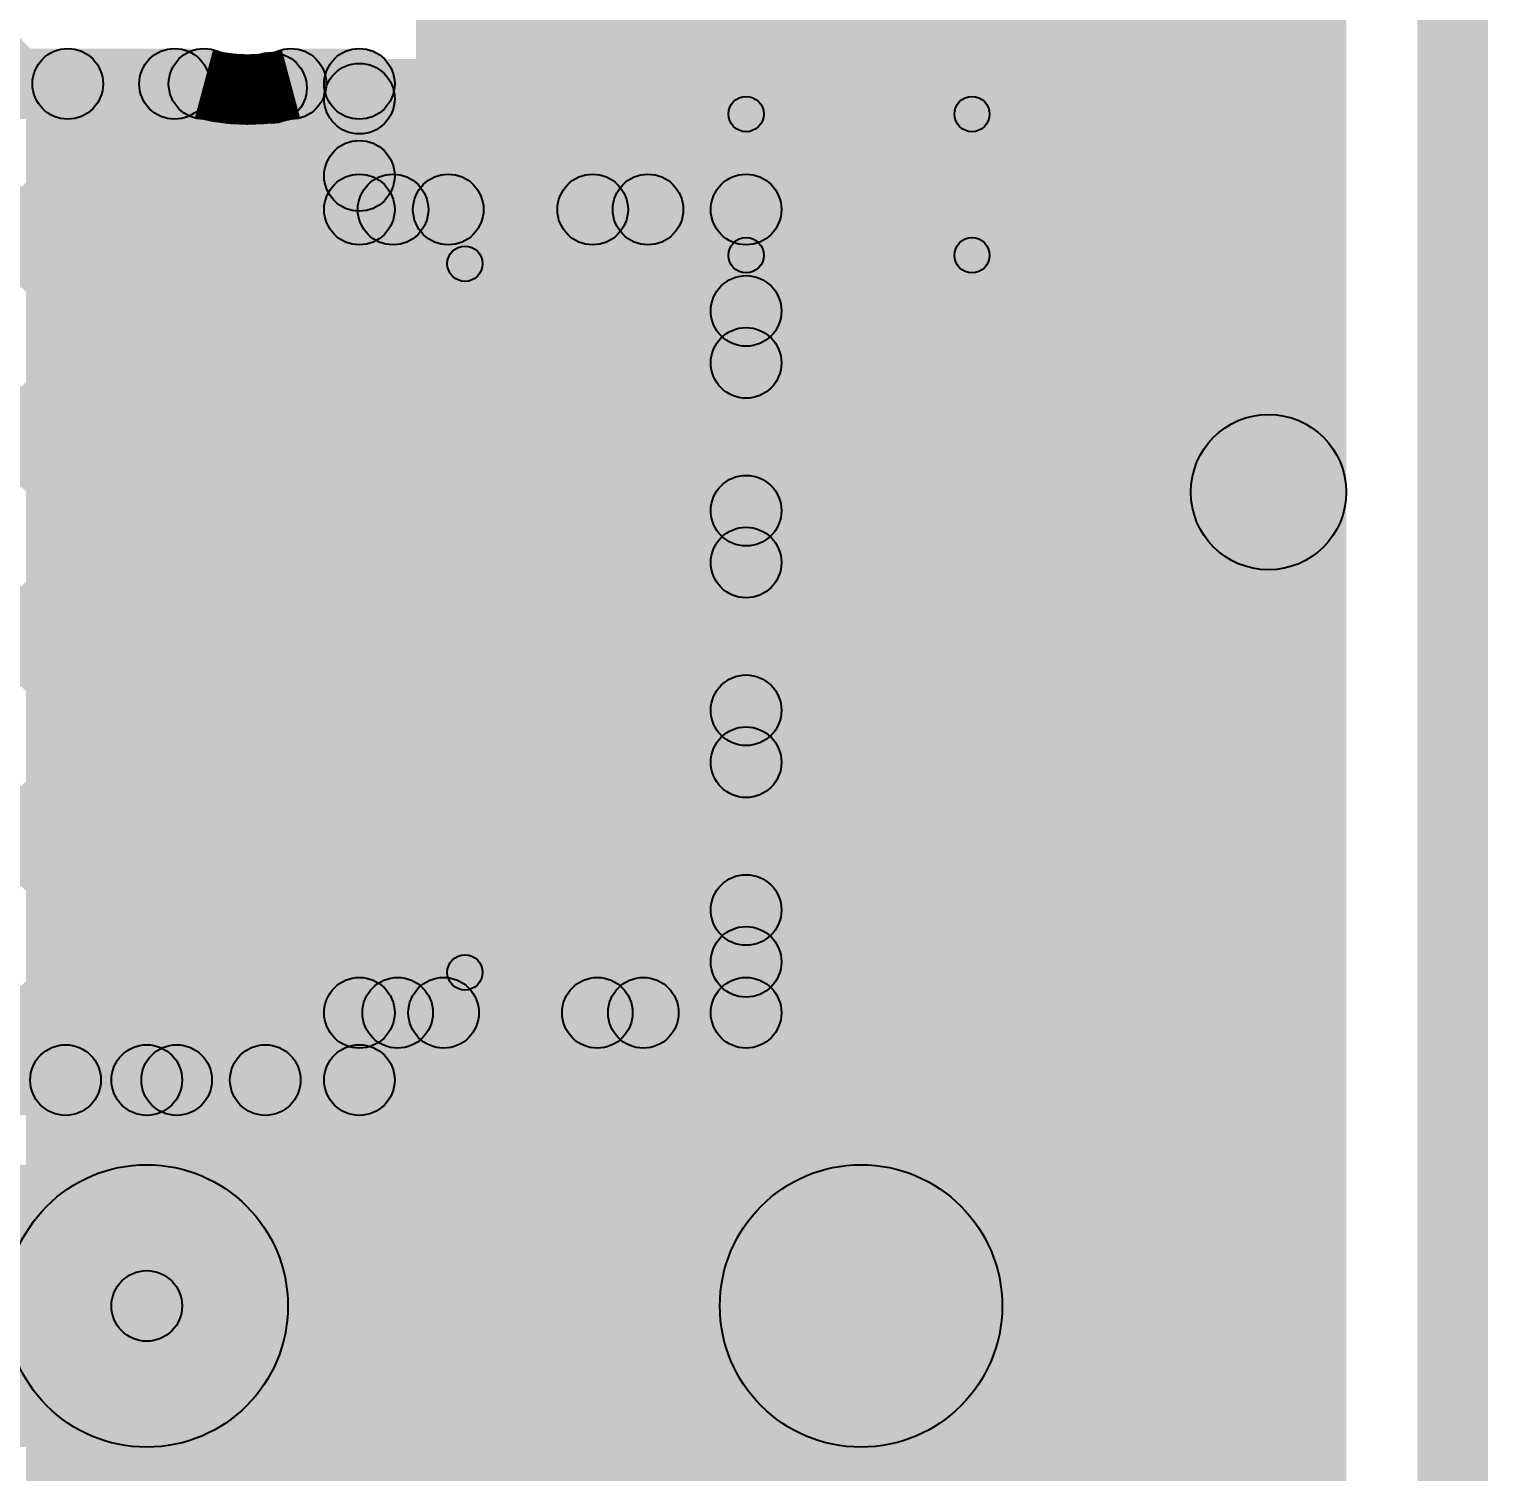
# Model space of a CAD drawing. Header units: millimetres. Extents: x -0.22 to 4.11, y -0.25 to 2.01.
# Drawn here: x 3.693 to 3.8996, y 0.2512 to 0.4556 of the extents above; entities that cross this region are included whole.
import ezdxf

# ---------------------------------------------------------------- set-up
doc = ezdxf.new("R2010")
doc.units = ezdxf.units.MM
doc.header["$MEASUREMENT"] = 0
for name, color, linetype in [('BottomLayer', 5, 'Continuous'), ('BottomOverlay', 54, 'Continuous'), ('BottomPaste', 16, 'Continuous'), ('BottomSolder', 6, 'Continuous'), ('Mechanical2', 216, 'Continuous'), ('TopLayer', 1, 'Continuous'), ('TopOverlay', 2, 'Continuous'), ('TopPaste', 8, 'Continuous'), ('TopSolder', 216, 'Continuous'), ('ViaHoleLayer', 16, 'Continuous')]:
    doc.layers.add(name, color=color, linetype=linetype)

# ---------------------------------------------------------------- blocks, each defined once
blk = doc.blocks.new('TS_1103S_C_C_3')
at = {"layer": 'TopLayer'}
for points in [[(-0.35433, 0.12795), (-0.23622, 0.12795), (-0.23622, 0.0689), (-0.35433, 0.0689)], [(-0.35433, -0.0689), (-0.23622, -0.0689), (-0.23622, -0.12795), (-0.35433, -0.12795)]]:
    blk.add_hatch(color=1, dxfattribs=at).paths.add_polyline_path(points)
at = {"layer": 'TopOverlay'}
h = blk.add_hatch(color=2, dxfattribs=at)
edge = h.paths.add_edge_path()
edge.add_arc((-0.23917, 0.05118), 0.0025, 0, 360)
blk.add_hatch(color=2, dxfattribs=at).paths.add_polyline_path([(-0.24167, 0.05118), (-0.23667, 0.05118), (-0.23667, -0.04921), (-0.24167, -0.04921)])
h = blk.add_hatch(color=2, dxfattribs=at)
edge = h.paths.add_edge_path()
edge.add_arc((-0.23917, -0.04921), 0.0025, 0, 360)
at = {"layer": 'TopPaste'}
for points in [[(-0.35433, 0.12795), (-0.23622, 0.12795), (-0.23622, 0.0689), (-0.35433, 0.0689)], [(-0.35433, -0.0689), (-0.23622, -0.0689), (-0.23622, -0.12795), (-0.35433, -0.12795)]]:
    blk.add_hatch(color=8, dxfattribs=at).paths.add_polyline_path(points)
at = {"layer": 'TopSolder'}
for points in [[(-0.35833, 0.13195), (-0.23222, 0.13195), (-0.23222, 0.0649), (-0.35833, 0.0649)], [(-0.35833, -0.0649), (-0.23222, -0.0649), (-0.23222, -0.13195), (-0.35833, -0.13195)]]:
    blk.add_hatch(color=216, dxfattribs=at).paths.add_polyline_path(points)
at = {"layer": 'TopOverlay'}
for centre in [(-0.23917, 0.05118), (-0.23917, -0.04921)]:
    blk.add_circle(centre, 0.0025, dxfattribs=at)
blk = doc.blocks.new('C___0402_B_18')
at = {"layer": 'BottomLayer'}
for points in [[(-0.0095, 0.0125), (-0.0095, -0.0125), (-0.0275, -0.0125), (-0.0275, 0.0125)], [(0.0275, 0.0125), (0.0275, -0.0125), (0.0095, -0.0125), (0.0095, 0.0125)]]:
    blk.add_hatch(color=5, dxfattribs=at).paths.add_polyline_path(points)
at = {"layer": 'BottomOverlay'}
h = blk.add_hatch(color=54, dxfattribs=at)
edge = h.paths.add_edge_path()
edge.add_arc((-0.031, 0.016), 0.0025, 0, 360)
h = blk.add_hatch(color=54, dxfattribs=at)
edge = h.paths.add_edge_path()
edge.add_arc((-0.031, 0.016), 0.0025, 0, 360)
for points in [[(-0.011, 0.0185), (-0.011, 0.0135), (-0.031, 0.0135), (-0.031, 0.0185)], [(0.031, 0.0185), (0.031, 0.0135), (0.011, 0.0135), (0.011, 0.0185)], [(-0.0285, -0.016), (-0.0335, -0.016), (-0.0335, 0.016), (-0.0285, 0.016)], [(0.0335, -0.016), (0.0285, -0.016), (0.0285, 0.016), (0.0335, 0.016)], [(-0.011, -0.0135), (-0.011, -0.0185), (-0.031, -0.0185), (-0.031, -0.0135)], [(0.031, -0.0135), (0.031, -0.0185), (0.011, -0.0185), (0.011, -0.0135)]]:
    blk.add_hatch(color=54, dxfattribs=at).paths.add_polyline_path(points)
h = blk.add_hatch(color=54, dxfattribs=at)
edge = h.paths.add_edge_path()
edge.add_arc((-0.011, 0.016), 0.0025, 0, 360)
h = blk.add_hatch(color=54, dxfattribs=at)
edge = h.paths.add_edge_path()
edge.add_arc((0.011, 0.016), 0.0025, 0, 360)
h = blk.add_hatch(color=54, dxfattribs=at)
edge = h.paths.add_edge_path()
edge.add_arc((0.031, 0.016), 0.0025, 0, 360)
h = blk.add_hatch(color=54, dxfattribs=at)
edge = h.paths.add_edge_path()
edge.add_arc((0.031, 0.016), 0.0025, 0, 360)
h = blk.add_hatch(color=54, dxfattribs=at)
edge = h.paths.add_edge_path()
edge.add_arc((-0.031, -0.016), 0.0025, 0, 360)
h = blk.add_hatch(color=54, dxfattribs=at)
edge = h.paths.add_edge_path()
edge.add_arc((-0.031, -0.016), 0.0025, 0, 360)
h = blk.add_hatch(color=54, dxfattribs=at)
edge = h.paths.add_edge_path()
edge.add_arc((-0.011, -0.016), 0.0025, 0, 360)
h = blk.add_hatch(color=54, dxfattribs=at)
edge = h.paths.add_edge_path()
edge.add_arc((0.011, -0.016), 0.0025, 0, 360)
h = blk.add_hatch(color=54, dxfattribs=at)
edge = h.paths.add_edge_path()
edge.add_arc((0.031, -0.016), 0.0025, 0, 360)
h = blk.add_hatch(color=54, dxfattribs=at)
edge = h.paths.add_edge_path()
edge.add_arc((0.031, -0.016), 0.0025, 0, 360)
at = {"layer": 'BottomPaste'}
for points in [[(-0.0095, 0.0125), (-0.0095, -0.0125), (-0.0275, -0.0125), (-0.0275, 0.0125)], [(0.0275, 0.0125), (0.0275, -0.0125), (0.0095, -0.0125), (0.0095, 0.0125)]]:
    blk.add_hatch(color=16, dxfattribs=at).paths.add_polyline_path(points)
at = {"layer": 'BottomSolder'}
for points in [[(-0.00714, 0.01486), (-0.00714, -0.01486), (-0.02986, -0.01486), (-0.02986, 0.01486)], [(0.02986, 0.01486), (0.02986, -0.01486), (0.00714, -0.01486), (0.00714, 0.01486)]]:
    blk.add_hatch(color=6, dxfattribs=at).paths.add_polyline_path(points)
at = {"layer": 'BottomOverlay'}
for centre in [(-0.031, 0.016), (-0.031, 0.016), (-0.011, 0.016), (0.011, 0.016), (0.031, 0.016), (0.031, 0.016), (-0.031, -0.016), (-0.031, -0.016), (-0.011, -0.016), (0.011, -0.016), (0.031, -0.016), (0.031, -0.016)]:
    blk.add_circle(centre, 0.0025, dxfattribs=at)

msp = doc.modelspace()

# ---------------------------------------------------------------- hatches: boundary and pattern name
at = {"layer": 'BottomLayer'}
for points in [[(3.87953, 0.38998), (3.85753, 0.38998), (3.85753, 1.41635), (3.87953, 1.41635)], [(3.69253, 0.23242), (3.87953, 0.23242), (3.87953, 0.45132), (3.69253, 0.45132)], [(3.68782, 0.2697), (3.68782, 0.2797), (3.70963, 0.2797), (3.70963, 0.2697)], [(3.68782, 0.2697), (3.68782, 0.2797), (3.70963, 0.2797), (3.70963, 0.2697)]]:
    msp.add_hatch(color=5, dxfattribs=at).paths.add_polyline_path(points)
h = msp.add_hatch(color=5, dxfattribs=at)
edge = h.paths.add_edge_path()
edge.add_arc((3.86853, 0.38998), 0.011, 0, 360)
h = msp.add_hatch(color=5, dxfattribs=at)
edge = h.paths.add_edge_path()
edge.add_arc((3.70963, 0.2747), 0.01181, 0, 360)
h = msp.add_hatch(color=5, dxfattribs=at)
edge = h.paths.add_edge_path()
edge.add_arc((3.70963, 0.2747), 0.005, 0, 360)
h = msp.add_hatch(color=5, dxfattribs=at)
edge = h.paths.add_edge_path()
edge.add_arc((3.70963, 0.2747), 0.005, 0, 360)
at = {"layer": 'Mechanical2'}
msp.add_hatch(color=216, dxfattribs=at).paths.add_polyline_path([(3.8996, -0.08587), (3.8896, -0.08587), (3.8896, 1.84326), (3.8996, 1.84326)])
at = {"layer": 'TopLayer'}
for points in [[(3.35461, 0.64315), (3.36169, 0.65022), (3.70167, 0.31024), (3.6946, 0.30317)], [(3.35461, 0.64315), (3.36169, 0.65022), (3.70167, 0.31024), (3.6946, 0.30317)], [(3.3829, 0.64315), (3.38997, 0.65022), (3.72995, 0.31024), (3.72288, 0.30317)], [(3.3829, 0.64315), (3.38997, 0.65022), (3.72995, 0.31024), (3.72288, 0.30317)], [(3.41118, 0.64315), (3.41825, 0.65022), (3.74871, 0.31977), (3.74164, 0.31269)], [(3.41118, 0.64315), (3.41825, 0.65022), (3.74871, 0.31977), (3.74164, 0.31269)], [(3.64621, 0.44282), (3.64621, 0.45282), (3.71773, 0.45282), (3.71773, 0.44282)], [(3.64621, 0.44282), (3.64621, 0.45282), (3.71773, 0.45282), (3.71773, 0.44282)], [(3.73006, 0.44282), (3.73006, 0.45282), (3.73975, 0.45282), (3.73975, 0.44282)], [(3.73006, 0.44282), (3.73006, 0.45282), (3.73975, 0.45282), (3.73975, 0.44282)], [(3.60534, 0.33252), (3.59827, 0.33959), (3.71003, 0.45135), (3.7171, 0.44428)], [(3.60534, 0.33252), (3.59827, 0.33959), (3.71003, 0.45135), (3.7171, 0.44428)], [(3.63782, 0.4448), (3.64489, 0.45187), (3.77699, 0.31977), (3.76992, 0.31269)], [(3.63782, 0.4448), (3.64489, 0.45187), (3.77699, 0.31977), (3.76992, 0.31269)], [(3.66662, 0.44428), (3.67369, 0.45135), (3.79807, 0.32698), (3.791, 0.3199)], [(3.66662, 0.44428), (3.67369, 0.45135), (3.79807, 0.32698), (3.791, 0.3199)], [(3.6949, 0.44428), (3.70198, 0.45135), (3.79807, 0.35526), (3.791, 0.34819)], [(3.6949, 0.44428), (3.70198, 0.45135), (3.79807, 0.35526), (3.791, 0.34819)], [(3.72376, 0.44371), (3.73083, 0.45078), (3.74329, 0.43832), (3.73622, 0.43125)], [(3.72376, 0.44371), (3.73083, 0.45078), (3.74329, 0.43832), (3.73622, 0.43125)], [(3.61949, 0.31838), (3.61242, 0.32545), (3.73622, 0.44926), (3.74329, 0.44218)], [(3.61949, 0.31838), (3.61242, 0.32545), (3.73622, 0.44926), (3.74329, 0.44218)], [(3.74475, 0.43002), (3.73475, 0.43002), (3.73475, 0.44782), (3.74475, 0.44782)], [(3.74475, 0.43002), (3.73475, 0.43002), (3.73475, 0.44782), (3.74475, 0.44782)], [(3.73622, 0.43125), (3.74329, 0.43832), (3.74805, 0.43356), (3.74098, 0.42649)], [(3.73622, 0.43125), (3.74329, 0.43832), (3.74805, 0.43356), (3.74098, 0.42649)], [(3.73975, 0.42502), (3.73975, 0.43502), (3.79453, 0.43502), (3.79453, 0.42502)], [(3.73975, 0.42502), (3.73975, 0.43502), (3.79453, 0.43502), (3.79453, 0.42502)], [(3.63363, 0.30424), (3.62656, 0.31131), (3.74881, 0.43356), (3.75588, 0.42649)], [(3.63363, 0.30424), (3.62656, 0.31131), (3.74881, 0.43356), (3.75588, 0.42649)], [(3.66084, 0.30317), (3.65377, 0.31024), (3.77709, 0.43356), (3.78416, 0.42649)], [(3.66084, 0.30317), (3.65377, 0.31024), (3.77709, 0.43356), (3.78416, 0.42649)], [(3.74098, 0.42649), (3.74805, 0.43356), (3.79807, 0.38354), (3.791, 0.37647)], [(3.74098, 0.42649), (3.74805, 0.43356), (3.79807, 0.38354), (3.791, 0.37647)], [(3.76926, 0.42649), (3.77634, 0.43356), (3.79807, 0.41183), (3.791, 0.40476)], [(3.76926, 0.42649), (3.77634, 0.43356), (3.79807, 0.41183), (3.791, 0.40476)], [(3.79953, 0.31623), (3.78953, 0.31623), (3.78953, 0.43002), (3.79953, 0.43002)], [(3.79953, 0.31623), (3.78953, 0.31623), (3.78953, 0.43002), (3.79953, 0.43002)], [(3.68912, 0.30317), (3.68205, 0.31024), (3.791, 0.41918), (3.79807, 0.41211)], [(3.68912, 0.30317), (3.68205, 0.31024), (3.791, 0.41918), (3.79807, 0.41211)], [(3.71741, 0.30317), (3.71034, 0.31024), (3.791, 0.3909), (3.79807, 0.38383)], [(3.71741, 0.30317), (3.71034, 0.31024), (3.791, 0.3909), (3.79807, 0.38383)], [(3.75522, 0.31269), (3.74815, 0.31977), (3.791, 0.36261), (3.79807, 0.35554)], [(3.75522, 0.31269), (3.74815, 0.31977), (3.791, 0.36261), (3.79807, 0.35554)], [(3.7835, 0.31269), (3.77643, 0.31977), (3.791, 0.33433), (3.79807, 0.32726)], [(3.7835, 0.31269), (3.77643, 0.31977), (3.791, 0.33433), (3.79807, 0.32726)], [(3.73975, 0.31123), (3.73975, 0.32123), (3.79453, 0.32123), (3.79453, 0.31123)], [(3.73975, 0.31123), (3.73975, 0.32123), (3.79453, 0.32123), (3.79453, 0.31123)], [(3.74475, 0.3067), (3.73475, 0.3067), (3.73475, 0.31623), (3.74475, 0.31623)], [(3.74475, 0.3067), (3.73475, 0.3067), (3.73475, 0.31623), (3.74475, 0.31623)], [(3.63117, 0.3017), (3.63117, 0.3117), (3.70963, 0.3117), (3.70963, 0.3017)], [(3.63117, 0.3017), (3.63117, 0.3117), (3.70963, 0.3117), (3.70963, 0.3017)], [(3.70963, 0.3017), (3.70963, 0.3117), (3.73975, 0.3117), (3.73975, 0.3017)], [(3.70963, 0.3017), (3.70963, 0.3117), (3.73975, 0.3117), (3.73975, 0.3017)], [(3.61791, 0.2547), (3.61791, 0.2947), (3.70963, 0.2947), (3.70963, 0.2547)], [(3.70963, 0.2547), (3.70963, 0.2947), (3.81081, 0.2947), (3.81081, 0.2547)]]:
    msp.add_hatch(color=1, dxfattribs=at).paths.add_polyline_path(points)
h = msp.add_hatch(color=1, dxfattribs=at)
edge = h.paths.add_edge_path()
edge.add_arc((3.69844, 0.44782), 0.005, 0, 360)
h = msp.add_hatch(color=1, dxfattribs=at)
edge = h.paths.add_edge_path()
edge.add_arc((3.69844, 0.44782), 0.005, 0, 360)
h = msp.add_hatch(color=1, dxfattribs=at)
edge = h.paths.add_edge_path()
edge.add_arc((3.71357, 0.44782), 0.005, 0, 360)
h = msp.add_hatch(color=1, dxfattribs=at)
edge = h.paths.add_edge_path()
edge.add_arc((3.71357, 0.44782), 0.005, 0, 360)
h = msp.add_hatch(color=1, dxfattribs=at)
edge = h.paths.add_edge_path()
edge.add_arc((3.71773, 0.44782), 0.005, 0, 360)
h = msp.add_hatch(color=1, dxfattribs=at)
edge = h.paths.add_edge_path()
edge.add_arc((3.71773, 0.44782), 0.005, 0, 360)
h = msp.add_hatch(color=1, dxfattribs=at)
edge = h.paths.add_edge_path()
edge.add_arc((3.71773, 0.44782), 0.005, 0, 360)
h = msp.add_hatch(color=1, dxfattribs=at)
edge = h.paths.add_edge_path()
edge.add_arc((3.71773, 0.44782), 0.005, 0, 360)
h = msp.add_hatch(color=1, dxfattribs=at)
edge = h.paths.add_edge_path()
edge.add_arc((3.73006, 0.44782), 0.005, 0, 360)
h = msp.add_hatch(color=1, dxfattribs=at)
edge = h.paths.add_edge_path()
edge.add_arc((3.73006, 0.44782), 0.005, 0, 360)
h = msp.add_hatch(color=1, dxfattribs=at)
edge = h.paths.add_edge_path()
edge.add_arc((3.73006, 0.44782), 0.005, 0, 360)
h = msp.add_hatch(color=1, dxfattribs=at)
edge = h.paths.add_edge_path()
edge.add_arc((3.73006, 0.44782), 0.005, 0, 360)
h = msp.add_hatch(color=1, dxfattribs=at)
edge = h.paths.add_edge_path()
edge.add_arc((3.73975, 0.44782), 0.005, 0, 360)
h = msp.add_hatch(color=1, dxfattribs=at)
edge = h.paths.add_edge_path()
edge.add_arc((3.73975, 0.44782), 0.005, 0, 360)
h = msp.add_hatch(color=1, dxfattribs=at)
edge = h.paths.add_edge_path()
edge.add_arc((3.73975, 0.44782), 0.005, 0, 360)
h = msp.add_hatch(color=1, dxfattribs=at)
edge = h.paths.add_edge_path()
edge.add_arc((3.73975, 0.44782), 0.005, 0, 360)
h = msp.add_hatch(color=1, dxfattribs=at)
edge = h.paths.add_edge_path()
edge.add_arc((3.72729, 0.44725), 0.005, 0, 360)
h = msp.add_hatch(color=1, dxfattribs=at)
edge = h.paths.add_edge_path()
edge.add_arc((3.72729, 0.44725), 0.005, 0, 360)
h = msp.add_hatch(color=1, dxfattribs=at)
edge = h.paths.add_edge_path()
edge.add_arc((3.73975, 0.44572), 0.005, 0, 360)
h = msp.add_hatch(color=1, dxfattribs=at)
edge = h.paths.add_edge_path()
edge.add_arc((3.73975, 0.44572), 0.005, 0, 360)
h = msp.add_hatch(color=1, dxfattribs=at)
edge = h.paths.add_edge_path()
edge.add_arc((3.73975, 0.43479), 0.005, 0, 360)
h = msp.add_hatch(color=1, dxfattribs=at)
edge = h.paths.add_edge_path()
edge.add_arc((3.73975, 0.43479), 0.005, 0, 360)
h = msp.add_hatch(color=1, dxfattribs=at)
edge = h.paths.add_edge_path()
edge.add_arc((3.73975, 0.43479), 0.005, 0, 360)
h = msp.add_hatch(color=1, dxfattribs=at)
edge = h.paths.add_edge_path()
edge.add_arc((3.73975, 0.43479), 0.005, 0, 360)
h = msp.add_hatch(color=1, dxfattribs=at)
edge = h.paths.add_edge_path()
edge.add_arc((3.73975, 0.43002), 0.005, 0, 360)
h = msp.add_hatch(color=1, dxfattribs=at)
edge = h.paths.add_edge_path()
edge.add_arc((3.73975, 0.43002), 0.005, 0, 360)
h = msp.add_hatch(color=1, dxfattribs=at)
edge = h.paths.add_edge_path()
edge.add_arc((3.73975, 0.43002), 0.005, 0, 360)
h = msp.add_hatch(color=1, dxfattribs=at)
edge = h.paths.add_edge_path()
edge.add_arc((3.73975, 0.43002), 0.005, 0, 360)
h = msp.add_hatch(color=1, dxfattribs=at)
edge = h.paths.add_edge_path()
edge.add_arc((3.74452, 0.43002), 0.005, 0, 360)
h = msp.add_hatch(color=1, dxfattribs=at)
edge = h.paths.add_edge_path()
edge.add_arc((3.74452, 0.43002), 0.005, 0, 360)
h = msp.add_hatch(color=1, dxfattribs=at)
edge = h.paths.add_edge_path()
edge.add_arc((3.74452, 0.43002), 0.005, 0, 360)
h = msp.add_hatch(color=1, dxfattribs=at)
edge = h.paths.add_edge_path()
edge.add_arc((3.74452, 0.43002), 0.005, 0, 360)
h = msp.add_hatch(color=1, dxfattribs=at)
edge = h.paths.add_edge_path()
edge.add_arc((3.75234, 0.43002), 0.005, 0, 360)
h = msp.add_hatch(color=1, dxfattribs=at)
edge = h.paths.add_edge_path()
edge.add_arc((3.75234, 0.43002), 0.005, 0, 360)
h = msp.add_hatch(color=1, dxfattribs=at)
edge = h.paths.add_edge_path()
edge.add_arc((3.7728, 0.43002), 0.005, 0, 360)
h = msp.add_hatch(color=1, dxfattribs=at)
edge = h.paths.add_edge_path()
edge.add_arc((3.7728, 0.43002), 0.005, 0, 360)
h = msp.add_hatch(color=1, dxfattribs=at)
edge = h.paths.add_edge_path()
edge.add_arc((3.78063, 0.43002), 0.005, 0, 360)
h = msp.add_hatch(color=1, dxfattribs=at)
edge = h.paths.add_edge_path()
edge.add_arc((3.78063, 0.43002), 0.005, 0, 360)
h = msp.add_hatch(color=1, dxfattribs=at)
edge = h.paths.add_edge_path()
edge.add_arc((3.79453, 0.43002), 0.005, 0, 360)
h = msp.add_hatch(color=1, dxfattribs=at)
edge = h.paths.add_edge_path()
edge.add_arc((3.79453, 0.43002), 0.005, 0, 360)
h = msp.add_hatch(color=1, dxfattribs=at)
edge = h.paths.add_edge_path()
edge.add_arc((3.79453, 0.43002), 0.005, 0, 360)
h = msp.add_hatch(color=1, dxfattribs=at)
edge = h.paths.add_edge_path()
edge.add_arc((3.79453, 0.43002), 0.005, 0, 360)
h = msp.add_hatch(color=1, dxfattribs=at)
edge = h.paths.add_edge_path()
edge.add_arc((3.79453, 0.41565), 0.005, 0, 360)
h = msp.add_hatch(color=1, dxfattribs=at)
edge = h.paths.add_edge_path()
edge.add_arc((3.79453, 0.41565), 0.005, 0, 360)
h = msp.add_hatch(color=1, dxfattribs=at)
edge = h.paths.add_edge_path()
edge.add_arc((3.79453, 0.40829), 0.005, 0, 360)
h = msp.add_hatch(color=1, dxfattribs=at)
edge = h.paths.add_edge_path()
edge.add_arc((3.79453, 0.40829), 0.005, 0, 360)
h = msp.add_hatch(color=1, dxfattribs=at)
edge = h.paths.add_edge_path()
edge.add_arc((3.79453, 0.38736), 0.005, 0, 360)
h = msp.add_hatch(color=1, dxfattribs=at)
edge = h.paths.add_edge_path()
edge.add_arc((3.79453, 0.38736), 0.005, 0, 360)
h = msp.add_hatch(color=1, dxfattribs=at)
edge = h.paths.add_edge_path()
edge.add_arc((3.79453, 0.38001), 0.005, 0, 360)
h = msp.add_hatch(color=1, dxfattribs=at)
edge = h.paths.add_edge_path()
edge.add_arc((3.79453, 0.38001), 0.005, 0, 360)
h = msp.add_hatch(color=1, dxfattribs=at)
edge = h.paths.add_edge_path()
edge.add_arc((3.79453, 0.35908), 0.005, 0, 360)
h = msp.add_hatch(color=1, dxfattribs=at)
edge = h.paths.add_edge_path()
edge.add_arc((3.79453, 0.35908), 0.005, 0, 360)
h = msp.add_hatch(color=1, dxfattribs=at)
edge = h.paths.add_edge_path()
edge.add_arc((3.79453, 0.35172), 0.005, 0, 360)
h = msp.add_hatch(color=1, dxfattribs=at)
edge = h.paths.add_edge_path()
edge.add_arc((3.79453, 0.35172), 0.005, 0, 360)
h = msp.add_hatch(color=1, dxfattribs=at)
edge = h.paths.add_edge_path()
edge.add_arc((3.79453, 0.33079), 0.005, 0, 360)
h = msp.add_hatch(color=1, dxfattribs=at)
edge = h.paths.add_edge_path()
edge.add_arc((3.79453, 0.33079), 0.005, 0, 360)
h = msp.add_hatch(color=1, dxfattribs=at)
edge = h.paths.add_edge_path()
edge.add_arc((3.79453, 0.32344), 0.005, 0, 360)
h = msp.add_hatch(color=1, dxfattribs=at)
edge = h.paths.add_edge_path()
edge.add_arc((3.79453, 0.32344), 0.005, 0, 360)
h = msp.add_hatch(color=1, dxfattribs=at)
edge = h.paths.add_edge_path()
edge.add_arc((3.73975, 0.31623), 0.005, 0, 360)
h = msp.add_hatch(color=1, dxfattribs=at)
edge = h.paths.add_edge_path()
edge.add_arc((3.73975, 0.31623), 0.005, 0, 360)
h = msp.add_hatch(color=1, dxfattribs=at)
edge = h.paths.add_edge_path()
edge.add_arc((3.73975, 0.31623), 0.005, 0, 360)
h = msp.add_hatch(color=1, dxfattribs=at)
edge = h.paths.add_edge_path()
edge.add_arc((3.73975, 0.31623), 0.005, 0, 360)
h = msp.add_hatch(color=1, dxfattribs=at)
edge = h.paths.add_edge_path()
edge.add_arc((3.74517, 0.31623), 0.005, 0, 360)
h = msp.add_hatch(color=1, dxfattribs=at)
edge = h.paths.add_edge_path()
edge.add_arc((3.74517, 0.31623), 0.005, 0, 360)
h = msp.add_hatch(color=1, dxfattribs=at)
edge = h.paths.add_edge_path()
edge.add_arc((3.75168, 0.31623), 0.005, 0, 360)
h = msp.add_hatch(color=1, dxfattribs=at)
edge = h.paths.add_edge_path()
edge.add_arc((3.75168, 0.31623), 0.005, 0, 360)
h = msp.add_hatch(color=1, dxfattribs=at)
edge = h.paths.add_edge_path()
edge.add_arc((3.77346, 0.31623), 0.005, 0, 360)
h = msp.add_hatch(color=1, dxfattribs=at)
edge = h.paths.add_edge_path()
edge.add_arc((3.77346, 0.31623), 0.005, 0, 360)
h = msp.add_hatch(color=1, dxfattribs=at)
edge = h.paths.add_edge_path()
edge.add_arc((3.77997, 0.31623), 0.005, 0, 360)
h = msp.add_hatch(color=1, dxfattribs=at)
edge = h.paths.add_edge_path()
edge.add_arc((3.77997, 0.31623), 0.005, 0, 360)
h = msp.add_hatch(color=1, dxfattribs=at)
edge = h.paths.add_edge_path()
edge.add_arc((3.79453, 0.31623), 0.005, 0, 360)
h = msp.add_hatch(color=1, dxfattribs=at)
edge = h.paths.add_edge_path()
edge.add_arc((3.79453, 0.31623), 0.005, 0, 360)
h = msp.add_hatch(color=1, dxfattribs=at)
edge = h.paths.add_edge_path()
edge.add_arc((3.79453, 0.31623), 0.005, 0, 360)
h = msp.add_hatch(color=1, dxfattribs=at)
edge = h.paths.add_edge_path()
edge.add_arc((3.79453, 0.31623), 0.005, 0, 360)
h = msp.add_hatch(color=1, dxfattribs=at)
edge = h.paths.add_edge_path()
edge.add_arc((3.69813, 0.3067), 0.005, 0, 360)
h = msp.add_hatch(color=1, dxfattribs=at)
edge = h.paths.add_edge_path()
edge.add_arc((3.69813, 0.3067), 0.005, 0, 360)
h = msp.add_hatch(color=1, dxfattribs=at)
edge = h.paths.add_edge_path()
edge.add_arc((3.70963, 0.3067), 0.005, 0, 360)
h = msp.add_hatch(color=1, dxfattribs=at)
edge = h.paths.add_edge_path()
edge.add_arc((3.70963, 0.3067), 0.005, 0, 360)
h = msp.add_hatch(color=1, dxfattribs=at)
edge = h.paths.add_edge_path()
edge.add_arc((3.70963, 0.3067), 0.005, 0, 360)
h = msp.add_hatch(color=1, dxfattribs=at)
edge = h.paths.add_edge_path()
edge.add_arc((3.70963, 0.3067), 0.005, 0, 360)
h = msp.add_hatch(color=1, dxfattribs=at)
edge = h.paths.add_edge_path()
edge.add_arc((3.71387, 0.3067), 0.005, 0, 360)
h = msp.add_hatch(color=1, dxfattribs=at)
edge = h.paths.add_edge_path()
edge.add_arc((3.71387, 0.3067), 0.005, 0, 360)
h = msp.add_hatch(color=1, dxfattribs=at)
edge = h.paths.add_edge_path()
edge.add_arc((3.72642, 0.3067), 0.005, 0, 360)
h = msp.add_hatch(color=1, dxfattribs=at)
edge = h.paths.add_edge_path()
edge.add_arc((3.72642, 0.3067), 0.005, 0, 360)
h = msp.add_hatch(color=1, dxfattribs=at)
edge = h.paths.add_edge_path()
edge.add_arc((3.73975, 0.3067), 0.005, 0, 360)
h = msp.add_hatch(color=1, dxfattribs=at)
edge = h.paths.add_edge_path()
edge.add_arc((3.73975, 0.3067), 0.005, 0, 360)
h = msp.add_hatch(color=1, dxfattribs=at)
edge = h.paths.add_edge_path()
edge.add_arc((3.73975, 0.3067), 0.005, 0, 360)
h = msp.add_hatch(color=1, dxfattribs=at)
edge = h.paths.add_edge_path()
edge.add_arc((3.73975, 0.3067), 0.005, 0, 360)
h = msp.add_hatch(color=1, dxfattribs=at)
edge = h.paths.add_edge_path()
edge.add_arc((3.70963, 0.2747), 0.02, 0, 360)
h = msp.add_hatch(color=1, dxfattribs=at)
edge = h.paths.add_edge_path()
edge.add_arc((3.70963, 0.2747), 0.02, 0, 360)
h = msp.add_hatch(color=1, dxfattribs=at)
edge = h.paths.add_edge_path()
edge.add_arc((3.81081, 0.2747), 0.02, 0, 360)
h = msp.add_hatch(color=1, dxfattribs=at)
edge = h.paths.add_edge_path()
edge.add_arc((3.70963, 0.2747), 0.01181, 0, 360)
at = {"layer": 'ViaHoleLayer'}
h = msp.add_hatch(color=16, dxfattribs=at)
edge = h.paths.add_edge_path()
edge.add_arc((3.70963, 0.2747), 0.00591, 0, 360)

# ---------------------------------------------------------------- linework, layer by layer
at = {"layer": 'BottomLayer'}
for centre, radius in [((3.86853, 0.38998), 0.011), ((3.70963, 0.2747), 0.005), ((3.70963, 0.2747), 0.005)]:
    msp.add_circle(centre, radius, dxfattribs=at)
at = {"layer": 'TopLayer', "const_width": 0.01}
msp.add_lwpolyline([(3.73006, 0.44782, -0.131624), (3.71773, 0.44782)], format="xyb", dxfattribs=at)
msp.add_lwpolyline([(3.73006, 0.44782, -0.131624), (3.71773, 0.44782)], format="xyb", dxfattribs=at)
at = {"layer": 'TopLayer'}
for centre, radius in [((3.69844, 0.44782), 0.005), ((3.69844, 0.44782), 0.005), ((3.71357, 0.44782), 0.005), ((3.71357, 0.44782), 0.005), ((3.71773, 0.44782), 0.005), ((3.71773, 0.44782), 0.005), ((3.71773, 0.44782), 0.005), ((3.71773, 0.44782), 0.005), ((3.73006, 0.44782), 0.005), ((3.73006, 0.44782), 0.005), ((3.73006, 0.44782), 0.005), ((3.73006, 0.44782), 0.005), ((3.73975, 0.44782), 0.005), ((3.73975, 0.44782), 0.005), ((3.73975, 0.44782), 0.005), ((3.73975, 0.44782), 0.005), ((3.72729, 0.44725), 0.005), ((3.72729, 0.44725), 0.005), ((3.73975, 0.44572), 0.005), ((3.73975, 0.44572), 0.005), ((3.73975, 0.43479), 0.005), ((3.73975, 0.43479), 0.005), ((3.73975, 0.43479), 0.005), ((3.73975, 0.43479), 0.005), ((3.73975, 0.43002), 0.005), ((3.73975, 0.43002), 0.005), ((3.73975, 0.43002), 0.005), ((3.73975, 0.43002), 0.005), ((3.74452, 0.43002), 0.005), ((3.74452, 0.43002), 0.005), ((3.74452, 0.43002), 0.005), ((3.74452, 0.43002), 0.005), ((3.75234, 0.43002), 0.005), ((3.75234, 0.43002), 0.005), ((3.7728, 0.43002), 0.005), ((3.7728, 0.43002), 0.005), ((3.78063, 0.43002), 0.005), ((3.78063, 0.43002), 0.005), ((3.79453, 0.43002), 0.005), ((3.79453, 0.43002), 0.005), ((3.79453, 0.43002), 0.005), ((3.79453, 0.43002), 0.005), ((3.79453, 0.41565), 0.005), ((3.79453, 0.41565), 0.005), ((3.79453, 0.40829), 0.005), ((3.79453, 0.40829), 0.005), ((3.79453, 0.38736), 0.005), ((3.79453, 0.38736), 0.005), ((3.79453, 0.38001), 0.005), ((3.79453, 0.38001), 0.005), ((3.79453, 0.35908), 0.005), ((3.79453, 0.35908), 0.005), ((3.79453, 0.35172), 0.005), ((3.79453, 0.35172), 0.005), ((3.79453, 0.33079), 0.005), ((3.79453, 0.33079), 0.005), ((3.79453, 0.32344), 0.005), ((3.79453, 0.32344), 0.005), ((3.73975, 0.31623), 0.005), ((3.73975, 0.31623), 0.005), ((3.73975, 0.31623), 0.005), ((3.73975, 0.31623), 0.005), ((3.74517, 0.31623), 0.005), ((3.74517, 0.31623), 0.005), ((3.75168, 0.31623), 0.005), ((3.75168, 0.31623), 0.005), ((3.77346, 0.31623), 0.005), ((3.77346, 0.31623), 0.005), ((3.77997, 0.31623), 0.005), ((3.77997, 0.31623), 0.005), ((3.79453, 0.31623), 0.005), ((3.79453, 0.31623), 0.005), ((3.79453, 0.31623), 0.005), ((3.79453, 0.31623), 0.005), ((3.69813, 0.3067), 0.005), ((3.69813, 0.3067), 0.005), ((3.70963, 0.3067), 0.005), ((3.70963, 0.3067), 0.005), ((3.70963, 0.3067), 0.005), ((3.70963, 0.3067), 0.005), ((3.71387, 0.3067), 0.005), ((3.71387, 0.3067), 0.005), ((3.72642, 0.3067), 0.005), ((3.72642, 0.3067), 0.005), ((3.73975, 0.3067), 0.005), ((3.73975, 0.3067), 0.005), ((3.73975, 0.3067), 0.005), ((3.73975, 0.3067), 0.005), ((3.70963, 0.2747), 0.02), ((3.70963, 0.2747), 0.02), ((3.81081, 0.2747), 0.02)]:
    msp.add_circle(centre, radius, dxfattribs=at)

# ---------------------------------------------------------------- block references
for name, p, rotation in [('TS_1103S_C_C_3', (3.51553, 0.37313), 180), ('C___0402_B_18', (3.81053, 0.45454), 270)]:
    msp.add_blockref(name, p, dxfattribs=dict(rotation=rotation))

# ---------------------------------------------------------------- texts
at = {"layer": 'BottomOverlay', "text_generation_flag": 2}
msp.add_text('C2', height=0.06, dxfattribs=at).set_placement((3.77666, 0.42205))

doc.saveas('drawing.dxf')
